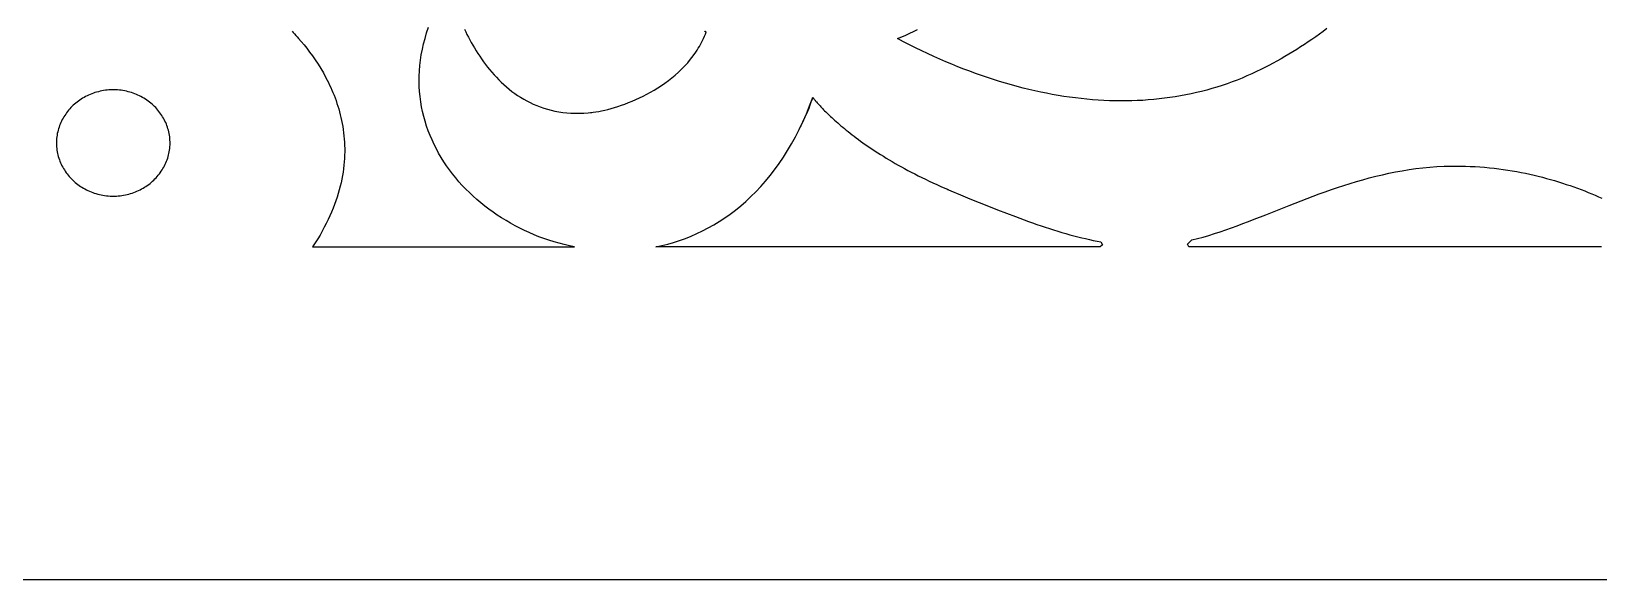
# Model space of a CAD drawing. Extents: x -555 to 555, y -555 to 555.
# Drawn here: x -9.9 to 178.9, y -555 to -489 of the extents above; entities that cross this region are included whole.
import ezdxf

# ---------------------------------------------------------------- set-up
doc = ezdxf.new("R2010")
doc.units = 0
doc.layers.add('PLAN_1', color=18, linetype='CONTINUOUS')

msp = doc.modelspace()

# ---------------------------------------------------------------- linework, layer by layer
at = {"layer": 'PLAN_1'}
for points in [[(229.89, -555), (555, -229.89), (555, 229.89), (229.89, 555), (-229.89, 555), (-555, 229.89), (-555, -229.89), (-229.89, -555)], [(0, -508.82), (0.17, -508.82), (0.39, -508.81), (0.61, -508.79), (0.82, -508.77), (1.04, -508.74), (1.25, -508.71), (1.46, -508.67), (1.67, -508.62), (1.87, -508.57), (2.08, -508.51), (2.28, -508.45), (2.47, -508.38), (2.67, -508.3), (2.86, -508.22), (3.05, -508.14), (3.23, -508.05), (3.41, -507.95), (3.59, -507.85), (3.77, -507.75), (3.94, -507.64), (4.1, -507.52), (4.27, -507.41), (4.43, -507.28), (4.58, -507.16), (4.73, -507.02), (4.88, -506.89), (5.02, -506.75), (5.16, -506.61), (5.29, -506.46), (5.42, -506.31), (5.55, -506.15), (5.66, -506), (5.78, -505.83), (5.89, -505.67), (5.99, -505.5), (6.09, -505.33), (6.18, -505.16), (6.27, -504.98), (6.35, -504.8), (6.42, -504.62), (6.49, -504.43), (6.56, -504.24), (6.62, -504.05), (6.67, -503.86), (6.71, -503.67), (6.75, -503.47), (6.78, -503.27), (6.81, -503.07), (6.83, -502.87), (6.84, -502.66), (6.84, -502.45), (6.84, -502.43), (6.84, -502.42), (6.84, -502.39), (6.84, -502.29), (6.83, -502.08), (6.82, -501.88), (6.8, -501.68), (6.77, -501.48), (6.74, -501.28), (6.69, -501.08), (6.65, -500.89), (6.59, -500.7), (6.53, -500.51), (6.47, -500.32), (6.4, -500.14), (6.32, -499.96), (6.23, -499.78), (6.14, -499.6), (6.05, -499.43), (5.95, -499.26), (5.84, -499.09), (5.73, -498.93), (5.62, -498.77), (5.5, -498.61), (5.37, -498.46), (5.24, -498.31), (5.11, -498.16), (4.97, -498.02), (4.82, -497.88), (4.67, -497.75), (4.52, -497.62), (4.36, -497.49), (4.2, -497.37), (4.04, -497.26), (3.87, -497.14), (3.7, -497.04), (3.52, -496.93), (3.34, -496.84), (3.16, -496.74), (2.97, -496.65), (2.78, -496.57), (2.59, -496.49), (2.39, -496.42), (2.2, -496.35), (2, -496.29), (1.79, -496.24), (1.58, -496.19), (1.38, -496.14), (1.16, -496.11), (0.95, -496.07), (0.74, -496.05), (0.52, -496.03), (0.3, -496.01), (0.08, -496.01), (0, -496.01), (-0.08, -496.01), (-0.3, -496.01), (-0.52, -496.03), (-0.74, -496.05), (-0.95, -496.07), (-1.16, -496.11), (-1.38, -496.14), (-1.58, -496.19), (-1.79, -496.24), (-2, -496.29), (-2.2, -496.35), (-2.39, -496.42), (-2.59, -496.49), (-2.78, -496.57), (-2.97, -496.65), (-3.16, -496.74), (-3.34, -496.84), (-3.52, -496.93), (-3.7, -497.04), (-3.87, -497.14), (-4.04, -497.26), (-4.2, -497.37), (-4.36, -497.49), (-4.52, -497.62), (-4.67, -497.75), (-4.82, -497.88), (-4.97, -498.02), (-5.11, -498.16), (-5.24, -498.31), (-5.37, -498.46), (-5.5, -498.61), (-5.62, -498.77), (-5.73, -498.93), (-5.84, -499.09), (-5.95, -499.26), (-6.05, -499.43), (-6.14, -499.6), (-6.23, -499.78), (-6.32, -499.96), (-6.4, -500.14), (-6.47, -500.32), (-6.53, -500.51), (-6.59, -500.7), (-6.65, -500.89), (-6.69, -501.08), (-6.74, -501.28), (-6.77, -501.48), (-6.8, -501.68), (-6.82, -501.88), (-6.83, -502.08), (-6.84, -502.29), (-6.84, -502.39), (-6.84, -502.42), (-6.84, -502.43), (-6.84, -502.45), (-6.84, -502.66), (-6.83, -502.87), (-6.81, -503.07), (-6.78, -503.27), (-6.75, -503.47), (-6.71, -503.67), (-6.67, -503.86), (-6.62, -504.05), (-6.56, -504.24), (-6.49, -504.43), (-6.42, -504.62), (-6.35, -504.8), (-6.27, -504.98), (-6.18, -505.16), (-6.09, -505.33), (-5.99, -505.5), (-5.89, -505.67), (-5.78, -505.83), (-5.66, -506), (-5.55, -506.15), (-5.42, -506.31), (-5.29, -506.46), (-5.16, -506.61), (-5.02, -506.75), (-4.88, -506.89), (-4.73, -507.02), (-4.58, -507.16), (-4.43, -507.28), (-4.27, -507.41), (-4.1, -507.52), (-3.94, -507.64), (-3.77, -507.75), (-3.59, -507.85), (-3.41, -507.95), (-3.23, -508.05), (-3.05, -508.14), (-2.86, -508.22), (-2.67, -508.3), (-2.47, -508.38), (-2.28, -508.45), (-2.08, -508.51), (-1.87, -508.57), (-1.67, -508.62), (-1.46, -508.67), (-1.25, -508.71), (-1.04, -508.74), (-0.82, -508.77), (-0.61, -508.79), (-0.39, -508.81), (-0.17, -508.82)]]:
    msp.add_lwpolyline(points, close=True, dxfattribs=at)
for points in [[(21.53, -488.96), (21.68, -489.12), (21.84, -489.29), (21.99, -489.46), (22.15, -489.63), (22.32, -489.82), (22.64, -490.2), (22.98, -490.6), (23.32, -491.02), (23.65, -491.47), (23.99, -491.93), (24.33, -492.42), (24.66, -492.92), (24.99, -493.45), (25.31, -493.99), (25.61, -494.56), (25.91, -495.14), (26.05, -495.44), (26.19, -495.74), (26.33, -496.05), (26.46, -496.36), (26.59, -496.68), (26.71, -497), (26.83, -497.32), (26.94, -497.65), (27.05, -497.99), (27.15, -498.32), (27.25, -498.67), (27.34, -499.01), (27.42, -499.36), (27.5, -499.72), (27.57, -500.08), (27.63, -500.44), (27.69, -500.81), (27.74, -501.18), (27.78, -501.56), (27.82, -501.94), (27.84, -502.32), (27.86, -502.71), (27.87, -503.1), (27.87, -503.49), (27.86, -503.89), (27.84, -504.29), (27.81, -504.7), (27.78, -505.11), (27.73, -505.52), (27.67, -505.93), (27.6, -506.35), (27.53, -506.78), (27.44, -507.2), (27.34, -507.63), (27.22, -508.07), (27.1, -508.5), (26.96, -508.94), (26.82, -509.38), (26.66, -509.83), (26.48, -510.28), (26.3, -510.73), (26.1, -511.19), (25.89, -511.65), (25.66, -512.11), (25.42, -512.57), (25.17, -513.04), (24.9, -513.51), (24.62, -513.98), (24.32, -514.46), (24.01, -514.94), (24.02, -514.94), (24.03, -514.94), (24.05, -514.94), (24.08, -514.94), (24.12, -514.94), (24.17, -514.94), (24.22, -514.94), (24.28, -514.94), (24.36, -514.94), (24.43, -514.94), (24.52, -514.94), (24.62, -514.94), (24.72, -514.94), (24.83, -514.94), (24.95, -514.94), (25.08, -514.94), (25.21, -514.94), (25.35, -514.94), (25.5, -514.94), (25.66, -514.94), (25.82, -514.94), (25.99, -514.94), (26.17, -514.94), (26.36, -514.94), (26.55, -514.94), (26.75, -514.94), (26.95, -514.94), (27.17, -514.94), (27.39, -514.94), (27.61, -514.94), (27.85, -514.94), (28.09, -514.94), (28.33, -514.94), (28.59, -514.94), (28.85, -514.94), (29.11, -514.94), (29.38, -514.94), (29.66, -514.94), (29.94, -514.94), (30.23, -514.94), (30.53, -514.94), (30.83, -514.94), (31.45, -514.94), (32.1, -514.94), (32.76, -514.94), (33.45, -514.94), (34.16, -514.94), (34.89, -514.94), (35.64, -514.94), (36.41, -514.94), (37.2, -514.94), (38, -514.94), (38.83, -514.94), (39.67, -514.94), (40.53, -514.94), (41.41, -514.94), (42.3, -514.94), (43.2, -514.94), (44.12, -514.94), (45.06, -514.94), (46.01, -514.94), (46.97, -514.94), (47.94, -514.94), (48.93, -514.94), (49.93, -514.94), (50.93, -514.94), (51.95, -514.94), (52.98, -514.94), (54.02, -514.94), (55.06, -514.94), (55.56, -514.94), (54.93, -514.8), (54.31, -514.66), (53.69, -514.49), (53.08, -514.32), (52.47, -514.12), (51.87, -513.92), (51.27, -513.7), (50.68, -513.46), (50.1, -513.21), (49.52, -512.95), (48.96, -512.67), (48.4, -512.38), (47.85, -512.08), (47.3, -511.77), (46.77, -511.44), (46.25, -511.1), (45.74, -510.75), (45.23, -510.39), (44.74, -510.01), (44.26, -509.63), (43.79, -509.23), (43.33, -508.82), (42.89, -508.4), (42.46, -507.97), (42.04, -507.53), (41.63, -507.08), (41.24, -506.62), (40.86, -506.15), (40.5, -505.67), (40.15, -505.18), (39.81, -504.68), (39.49, -504.17), (39.19, -503.65), (38.91, -503.13), (38.64, -502.59), (38.39, -502.05), (38.15, -501.5), (37.94, -500.95), (37.74, -500.38), (37.56, -499.81), (37.4, -499.23), (37.26, -498.64), (37.14, -498.05), (37.04, -497.45), (36.96, -496.84), (36.9, -496.23), (36.86, -495.61), (36.85, -494.99), (36.85, -494.36), (36.88, -493.73), (36.93, -493.09), (37.01, -492.44), (37.1, -491.79), (37.23, -491.14), (37.37, -490.48), (37.55, -489.82), (37.74, -489.16), (37.96, -488.49)], [(42.29, -488.71), (42.45, -489.03), (42.6, -489.35), (42.77, -489.67), (42.94, -490), (43.12, -490.32), (43.31, -490.65), (43.5, -490.98), (43.7, -491.31), (43.91, -491.64), (44.13, -491.97), (44.35, -492.3), (44.59, -492.63), (44.83, -492.95), (45.07, -493.27), (45.33, -493.59), (45.59, -493.9), (45.86, -494.21), (46.15, -494.51), (46.43, -494.81), (46.73, -495.1), (47.04, -495.39), (47.35, -495.67), (47.68, -495.93), (48.01, -496.2), (48.35, -496.45), (48.7, -496.69), (49.06, -496.92), (49.43, -497.15), (49.81, -497.36), (50.2, -497.56), (50.59, -497.74), (51, -497.92), (51.42, -498.08), (51.84, -498.23), (52.28, -498.36), (52.73, -498.48), (53.18, -498.58), (53.65, -498.67), (54.13, -498.74), (54.62, -498.79), (55.11, -498.83), (55.62, -498.84), (56.14, -498.84), (56.67, -498.82), (57.21, -498.78), (57.49, -498.76), (57.56, -498.75), (57.59, -498.74), (57.61, -498.74), (57.61, -498.74), (57.63, -498.74), (57.79, -498.72), (58.12, -498.67), (58.46, -498.61), (58.82, -498.54), (59.19, -498.46), (59.57, -498.37), (59.97, -498.26), (60.37, -498.15), (60.78, -498.02), (61.2, -497.88), (61.63, -497.73), (62.06, -497.56), (62.5, -497.38), (62.94, -497.19), (63.38, -496.99), (63.82, -496.78), (64.27, -496.55), (64.71, -496.31), (65.15, -496.05), (65.59, -495.78), (66.02, -495.5), (66.44, -495.21), (66.86, -494.9), (67.28, -494.58), (67.68, -494.24), (68.07, -493.89), (68.45, -493.52), (68.82, -493.14), (69.18, -492.75), (69.52, -492.34), (69.85, -491.92), (70.16, -491.48), (70.31, -491.25), (70.45, -491.02), (70.59, -490.79), (70.73, -490.55), (70.85, -490.31), (70.98, -490.07), (71.1, -489.82), (71.21, -489.57), (71.32, -489.31), (71.42, -489.05), (71.42, -489.05), (71.4, -489.04), (71.36, -489.03), (71.32, -489), (71.26, -488.98), (71.19, -488.95)], [(146.14, -488.65), (145.7, -488.98), (145.26, -489.31), (144.81, -489.63), (144.36, -489.94), (143.91, -490.25), (143.45, -490.56), (142.99, -490.86), (142.53, -491.16), (142.06, -491.45), (141.59, -491.73), (141.11, -492.01), (140.64, -492.29), (140.15, -492.56), (139.67, -492.82), (139.18, -493.08), (138.69, -493.33), (138.2, -493.58), (137.7, -493.82), (137.12, -494.09), (136.53, -494.35), (135.94, -494.6), (135.34, -494.84), (134.74, -495.07), (134.14, -495.29), (133.53, -495.49), (132.92, -495.69), (132.3, -495.87), (131.69, -496.05), (131.06, -496.21), (130.44, -496.36), (129.81, -496.5), (129.17, -496.63), (128.54, -496.75), (127.9, -496.86), (127.25, -496.96), (126.61, -497.04), (125.96, -497.12), (125.3, -497.19), (124.65, -497.24), (123.99, -497.29), (123.33, -497.32), (122.66, -497.34), (122, -497.36), (121.33, -497.36), (120.65, -497.35), (119.98, -497.33), (119.3, -497.3), (118.62, -497.27), (117.94, -497.22), (117.25, -497.15), (116.56, -497.08), (115.87, -497), (115.18, -496.91), (114.49, -496.81), (113.79, -496.7), (113.09, -496.58), (112.39, -496.44), (111.69, -496.3), (110.99, -496.15), (110.28, -495.98), (109.57, -495.81), (108.87, -495.63), (108.16, -495.43), (107.44, -495.23), (106.73, -495.01), (106.02, -494.79), (105.3, -494.55), (104.58, -494.31), (103.86, -494.06), (103.14, -493.79), (102.42, -493.52), (101.7, -493.23), (100.98, -492.94), (100.26, -492.63), (99.53, -492.32), (98.81, -491.99), (98.08, -491.66), (97.36, -491.32), (96.63, -490.96), (95.9, -490.6), (95.17, -490.22), (94.45, -489.84), (94.95, -489.63), (95.44, -489.42), (95.92, -489.21), (96.39, -488.99), (96.84, -488.77)], [(82.79, -500.42), (82.83, -500.33), (83, -499.99), (83.17, -499.64), (83.33, -499.29), (83.49, -498.93), (83.64, -498.57), (83.79, -498.21), (83.93, -497.84), (84.07, -497.47), (84.2, -497.09), (84.23, -497), (84.25, -496.95), (84.25, -496.93), (84.25, -496.93), (84.25, -496.93), (84.26, -496.94), (84.27, -496.95), (84.28, -496.97), (84.3, -496.99), (84.32, -497.02), (84.35, -497.06), (84.39, -497.1), (84.42, -497.15), (84.47, -497.21), (84.52, -497.27), (84.57, -497.33), (84.63, -497.41), (84.7, -497.48), (84.77, -497.57), (84.85, -497.65), (84.93, -497.75), (85.02, -497.84), (85.12, -497.95), (85.22, -498.05), (85.32, -498.17), (85.43, -498.28), (85.55, -498.41), (85.67, -498.53), (85.8, -498.66), (85.94, -498.8), (86.08, -498.93), (86.23, -499.08), (86.38, -499.22), (86.54, -499.37), (86.71, -499.53), (86.88, -499.68), (87.06, -499.84), (87.25, -500.01), (87.44, -500.17), (87.64, -500.34), (87.85, -500.52), (88.06, -500.69), (88.28, -500.87), (88.51, -501.05), (88.74, -501.24), (88.98, -501.42), (89.23, -501.61), (89.48, -501.8), (89.74, -502), (90.01, -502.19), (90.29, -502.39), (90.57, -502.59), (90.86, -502.79), (91.16, -502.99), (91.46, -503.19), (91.77, -503.4), (92.09, -503.61), (92.42, -503.81), (92.75, -504.02), (93.1, -504.23), (93.45, -504.44), (93.8, -504.65), (94.17, -504.87), (94.54, -505.08), (94.92, -505.29), (95.31, -505.51), (95.71, -505.72), (96.11, -505.93), (96.53, -506.15), (96.95, -506.36), (97.38, -506.58), (97.82, -506.79), (98.26, -507), (98.72, -507.22), (99.18, -507.43), (99.65, -507.64), (100.13, -507.85), (100.37, -507.95), (100.49, -508.01), (100.55, -508.03), (100.59, -508.05), (100.88, -508.17), (102.03, -508.66), (103.17, -509.13), (104.29, -509.59), (105.4, -510.04), (106.49, -510.47), (107.57, -510.89), (108.64, -511.29), (109.69, -511.68), (110.21, -511.86), (110.72, -512.05), (111.24, -512.22), (111.74, -512.39), (112.25, -512.56), (112.75, -512.72), (113.25, -512.88), (113.74, -513.03), (114.23, -513.18), (114.72, -513.32), (115.2, -513.46), (115.68, -513.59), (116.16, -513.71), (116.63, -513.83), (117.1, -513.94), (117.57, -514.05), (118.03, -514.15), (118.49, -514.25), (118.94, -514.34), (119.12, -514.68), (118.84, -514.94), (118.83, -514.94), (118.81, -514.94), (118.78, -514.94), (118.74, -514.94), (118.69, -514.94), (118.64, -514.94), (118.57, -514.94), (118.5, -514.94), (118.42, -514.94), (118.33, -514.94), (118.24, -514.94), (118.14, -514.94), (118.02, -514.94), (117.91, -514.94), (117.78, -514.94), (117.64, -514.94), (117.5, -514.94), (117.35, -514.94), (117.2, -514.94), (117.03, -514.94), (116.86, -514.94), (116.69, -514.94), (116.5, -514.94), (116.31, -514.94), (116.11, -514.94), (115.9, -514.94), (115.69, -514.94), (115.47, -514.94), (115.24, -514.94), (115.01, -514.94), (114.77, -514.94), (114.52, -514.94), (114.27, -514.94), (114.01, -514.94), (113.75, -514.94), (113.47, -514.94), (113.2, -514.94), (112.91, -514.94), (112.62, -514.94), (112.33, -514.94), (112.02, -514.94), (111.4, -514.94), (110.76, -514.94), (110.09, -514.94), (109.4, -514.94), (108.7, -514.94), (107.97, -514.94), (107.22, -514.94), (106.45, -514.94), (105.66, -514.94), (104.85, -514.94), (104.03, -514.94), (103.18, -514.94), (102.33, -514.94), (101.45, -514.94), (100.56, -514.94), (99.65, -514.94), (98.73, -514.94), (97.8, -514.94), (96.85, -514.94), (95.89, -514.94), (94.91, -514.94), (93.93, -514.94), (92.93, -514.94), (91.92, -514.94), (90.9, -514.94), (89.88, -514.94), (88.84, -514.94), (87.79, -514.94), (86.74, -514.94), (85.68, -514.94), (84.61, -514.94), (83.53, -514.94), (82.45, -514.94), (80.27, -514.94), (78.08, -514.94), (75.87, -514.94), (71.43, -514.94), (66.99, -514.94), (65.34, -514.94), (66.06, -514.78), (66.78, -514.6), (67.49, -514.39), (68.2, -514.16), (68.9, -513.91), (69.6, -513.63), (70.29, -513.33), (70.98, -513), (71.66, -512.65), (72.33, -512.27), (72.99, -511.86), (73.65, -511.43), (74.3, -510.98), (74.94, -510.49), (75.57, -509.98), (76.19, -509.45), (76.79, -508.88), (77.39, -508.29), (77.98, -507.67), (78.55, -507.02), (79.11, -506.34), (79.65, -505.64), (80.19, -504.9), (80.7, -504.14), (81.2, -503.34), (81.69, -502.52), (82.16, -501.67), (82.62, -500.78), (83.05, -499.87), (83.47, -498.92), (83.87, -497.94), (84.25, -496.93)], [(179.23, -514.94), (178.71, -514.94), (178.17, -514.94), (177.63, -514.94), (177.08, -514.94), (176.51, -514.94), (175.94, -514.94), (175.36, -514.94), (174.77, -514.94), (174.18, -514.94), (173.57, -514.94), (172.96, -514.94), (172.34, -514.94), (171.71, -514.94), (171.08, -514.94), (169.8, -514.94), (168.49, -514.94), (167.17, -514.94), (165.83, -514.94), (164.48, -514.94), (163.11, -514.94), (161.74, -514.94), (158.99, -514.94), (156.23, -514.94), (154.86, -514.94), (153.49, -514.94), (152.14, -514.94), (150.8, -514.94), (149.48, -514.94), (148.17, -514.94), (146.89, -514.94), (146.26, -514.94), (145.63, -514.94), (145.01, -514.94), (144.4, -514.94), (143.79, -514.94), (143.2, -514.94), (142.61, -514.94), (142.03, -514.94), (141.46, -514.94), (140.89, -514.94), (140.34, -514.94), (139.8, -514.94), (139.26, -514.94), (138.74, -514.94), (138.23, -514.94), (137.73, -514.94), (137.24, -514.94), (136.76, -514.94), (136.29, -514.94), (135.84, -514.94), (135.4, -514.94), (134.97, -514.94), (134.56, -514.94), (134.16, -514.94), (133.77, -514.94), (133.4, -514.94), (133.05, -514.94), (132.7, -514.94), (132.38, -514.94), (132.07, -514.94), (131.77, -514.94), (131.5, -514.94), (131.24, -514.94), (130.99, -514.94), (130.77, -514.94), (130.56, -514.94), (130.37, -514.94), (130.2, -514.94), (130.05, -514.94), (129.91, -514.94), (129.8, -514.94), (129.71, -514.94), (129.63, -514.94), (129.58, -514.94), (129.55, -514.94), (129.38, -514.6), (129.9, -514.1), (130.58, -513.93), (131.26, -513.74), (131.93, -513.54), (132.61, -513.33), (133.29, -513.11), (133.97, -512.88), (134.66, -512.64), (135.34, -512.39), (136.03, -512.13), (136.72, -511.87), (137.41, -511.61), (138.8, -511.06), (140.2, -510.5), (141.62, -509.94), (143.05, -509.38), (144.49, -508.83), (145.23, -508.56), (145.96, -508.29), (146.7, -508.03), (147.45, -507.78), (148.2, -507.53), (148.96, -507.29), (149.72, -507.06), (150.49, -506.84), (151.27, -506.63), (152.05, -506.43), (152.84, -506.24), (153.63, -506.07), (154.43, -505.91), (155.24, -505.76), (156.06, -505.63), (156.89, -505.51), (157.72, -505.42), (158.56, -505.34), (159.41, -505.27), (160.27, -505.23), (160.7, -505.22), (160.81, -505.22), (160.84, -505.22), (160.85, -505.22), (160.86, -505.22), (160.9, -505.21), (161.05, -505.21), (161.65, -505.21), (162.25, -505.21), (162.84, -505.22), (163.43, -505.24), (164.01, -505.27), (164.59, -505.31), (165.16, -505.35), (165.73, -505.41), (166.29, -505.47), (166.85, -505.53), (167.4, -505.61), (167.95, -505.69), (168.49, -505.77), (169.02, -505.87), (169.55, -505.97), (170.07, -506.07), (170.59, -506.18), (171.11, -506.3), (171.61, -506.42), (172.11, -506.55), (172.61, -506.68), (173.1, -506.81), (173.58, -506.95), (174.06, -507.1), (174.53, -507.25), (174.99, -507.4), (175.45, -507.55), (175.9, -507.71), (176.35, -507.87), (176.79, -508.04), (177.22, -508.2), (177.64, -508.37), (178.06, -508.54), (178.48, -508.72), (178.88, -508.89), (179.28, -509.07)]]:
    msp.add_lwpolyline(points, dxfattribs=at)

doc.saveas('drawing.dxf')
